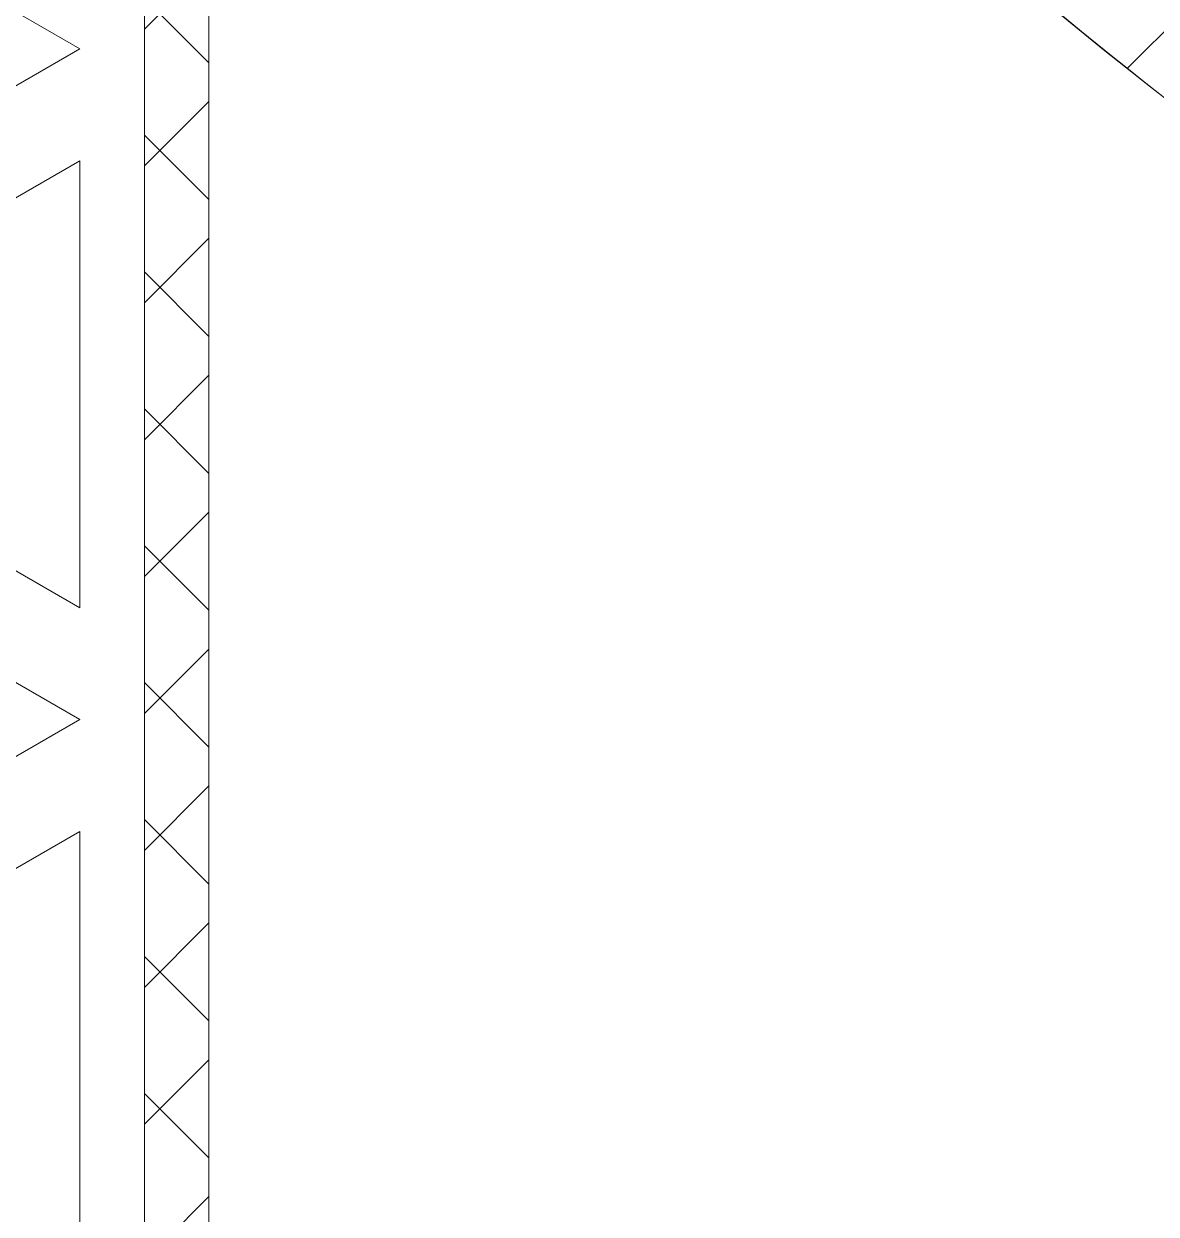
# Model space of a CAD drawing. Header units: inches. Extents: x -17.3 to 28.4, y -11 to 34.2.
# Drawn here: x 0.488 to 1.037, y 17.085 to 17.662 of the extents above; entities that cross this region are included whole.
import ezdxf

# ---------------------------------------------------------------- set-up
doc = ezdxf.new("R2010")
doc.units = ezdxf.units.IN
doc.header["$MEASUREMENT"] = 0
doc.layers.add('NOPLOT', color=5, linetype='Continuous', lineweight=5)

# ---------------------------------------------------------------- blocks, each defined once
blk = doc.blocks.new('Ring_Arc')
at = {"layer": 'NOPLOT'}
for radius in [2.375, 2.3125]:
    blk.add_arc((0, 0), radius, 165, 180, dxfattribs=at)
blk = doc.blocks.new('*U3')
at = {"layer": 'NOPLOT'}
blk.add_blockref('Ring_Arc', (2.01095, -0.59375), dxfattribs=at)
blk = doc.blocks.new('*U4')
at = {"layer": 'NOPLOT', "color": 0, "linetype": 'ByBlock', "lineweight": -2, "transparency": 16777216, "rotation": 59.99999999999997}
blk.add_blockref('*U3', (8.12721, 6.05534), dxfattribs=at)
blk = doc.blocks.new('Ring')
at = {"layer": 'NOPLOT'}
h = blk.add_hatch(dxfattribs=at)
h.set_pattern_fill('ANSI37', color=256, scale=0.5)
edge = h.paths.add_edge_path(flags=17)
edge.add_arc((0, 0), 2.3125, 0, 360)
edge = h.paths.add_edge_path()
edge.add_arc((0, 0), 2.375, 0, 360)
h = blk.add_hatch(dxfattribs=at)
h.set_pattern_fill('ANSI37', color=256, scale=0.5)
edge = h.paths.add_edge_path(flags=17)
edge.add_arc((0, 0), 1.96875, 0, 360)
edge = h.paths.add_edge_path()
edge.add_arc((0, 0), 2, 0, 360)
blk.add_blockref('*U4', (-9.64689, -7.5), dxfattribs=at)
blk = doc.blocks.new('TrimTriangle')
at = {"layer": 'NOPLOT'}
for points in [[(0, 0), (-0.1875, 0.10825), (-0.1875, -0.10825)], [(-0.07812, 0), (-0.14844, 0.04059), (-0.14844, -0.04059)]]:
    blk.add_lwpolyline(points, close=True, dxfattribs=at)
blk = doc.blocks.new('EdgeTrim')
at = {"layer": 'NOPLOT'}
h = blk.add_hatch(dxfattribs=at)
h.set_pattern_fill('ANSI37', color=256, scale=0.375)
h.set_pattern_definition([(45, (0.057143, 0), (-0.0331456, 0.0331456), []), (135, (0.057143, 0), (-0.0331456, -0.0331456), [])])
h.paths.add_polyline_path([(0.04688, 1.4571, -0.011833), (0, 1.5625), (0, 0), (0.04688, 0)])
h.paths.add_polyline_path([(0.32812, 1.00073, -0.005283), (0.29688, 1.04168), (0.29688, 0), (0.32812, 0)])
for p, q in [((0.29688, 1.04168), (0.29688, 0)), ((0.32812, 1.00073), (0.32812, 0))]:
    blk.add_line(p, q, dxfattribs=at)
for p in [(0.26562, 0.64952), (0.26562, 0.32476)]:
    blk.add_blockref('TrimTriangle', p, dxfattribs=at)
at = {"layer": 'NOPLOT', "rotation": 180}
for p in [(0.07812, 0.48714), (0.07812, 0.16238)]:
    blk.add_blockref('TrimTriangle', p, dxfattribs=at)

msp = doc.modelspace()

# ---------------------------------------------------------------- linework, layer by layer
at = {"layer": 'NOPLOT'}
msp.add_circle((2.5, 19.5), 2.375, dxfattribs=at)
msp.add_circle((2.5, 19.5), 2.375, dxfattribs=at)

# ---------------------------------------------------------------- block references
for name, p in [('Ring', (2.5, 19.5)), ('EdgeTrim', (0.25, 17))]:
    msp.add_blockref(name, p, dxfattribs=at)

doc.saveas('drawing.dxf')
